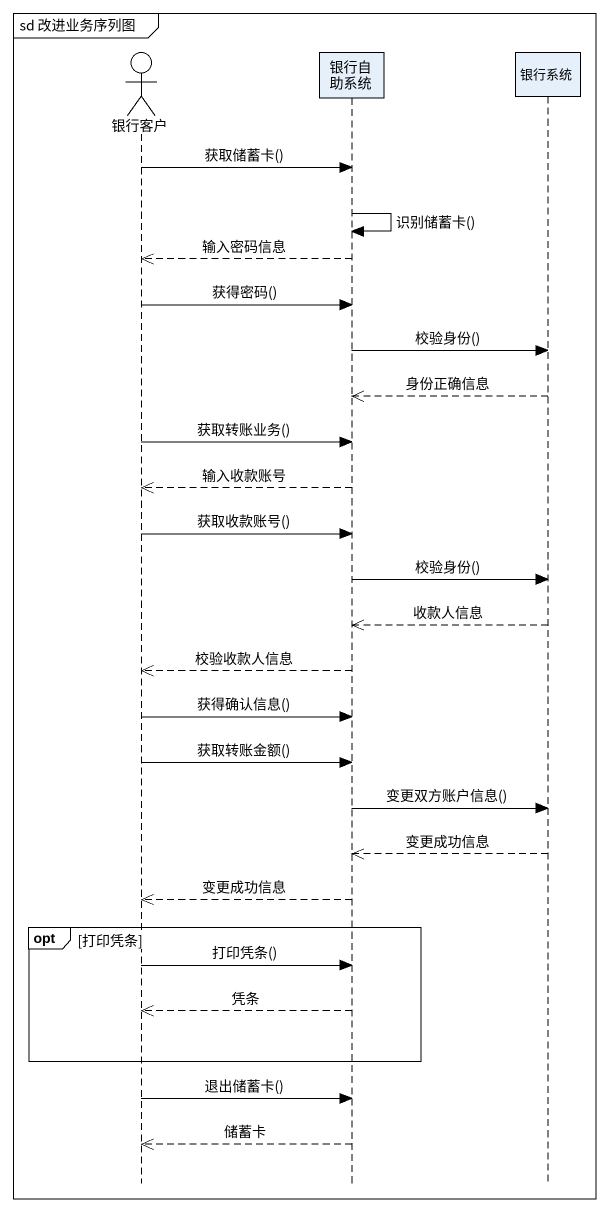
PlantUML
@startuml
mainframe sd 改进业务序列图
hide footbox
actor 银行客户
participant 银行自助系统
participant 银行系统

银行客户 -> 银行自助系统 : 获取储蓄卡()
银行自助系统 -> 银行自助系统 : 识别储蓄卡()
银行自助系统 -->> 银行客户 : 输入密码信息
银行客户 -> 银行自助系统 : 获得密码()
银行自助系统 -> 银行系统 : 校验身份()
银行系统 -->> 银行自助系统 : 身份正确信息
银行客户 -> 银行自助系统 : 获取转账业务()
银行自助系统 -->> 银行客户 : 输入收款账号
银行客户 -> 银行自助系统 : 获取收款账号()
银行自助系统 -> 银行系统 : 校验身份()
银行系统 -->> 银行自助系统 : 收款人信息
银行自助系统 -->> 银行客户 : 校验收款人信息
银行客户 -> 银行自助系统 : 获得确认信息()
银行客户 -> 银行自助系统 : 获取转账金额()
银行自助系统 -> 银行系统 : 变更双方账户信息()
银行系统 -->> 银行自助系统 : 变更成功信息
银行自助系统 -->> 银行客户 : 变更成功信息
opt 打印凭条
  银行客户 -> 银行自助系统 : 打印凭条()
  银行自助系统 -->> 银行客户 : 凭条
end
银行客户 -> 银行自助系统 : 退出储蓄卡()
银行自助系统 -->> 银行客户 : 储蓄卡
@enduml
